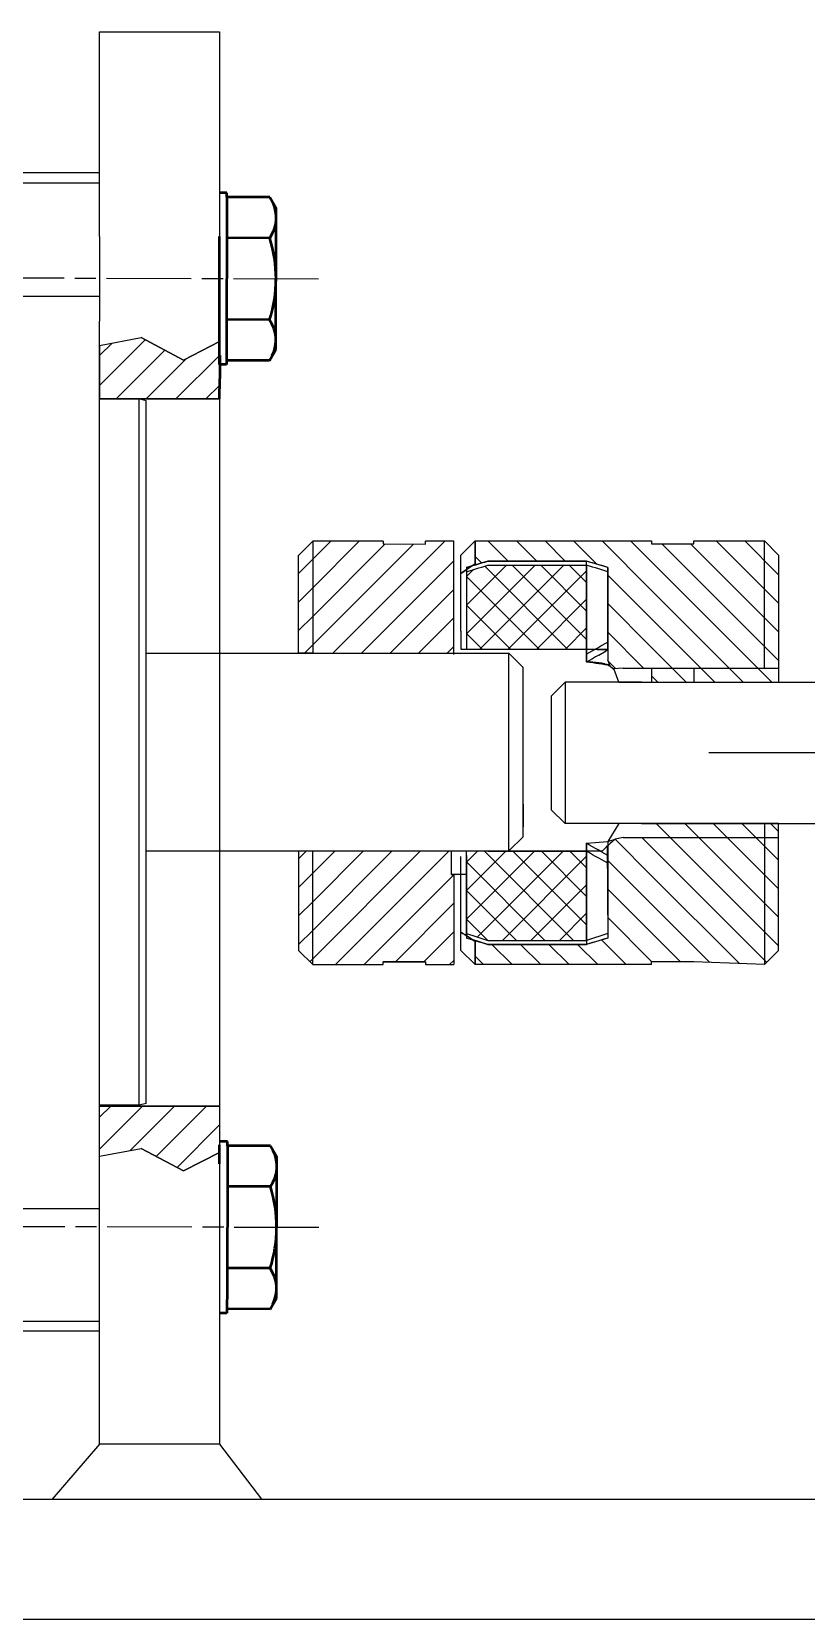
# Model space of a CAD drawing. Header units: millimetres. Extents: x 825 to 4294, y 1031 to 3282.
# Drawn here: x 3713.9 to 3768.8, y 2942.5 to 3054.9 of the extents above; entities that cross this region are included whole.
import ezdxf

# ---------------------------------------------------------------- set-up
doc = ezdxf.new("R2010")
doc.units = ezdxf.units.MM
for name, pattern in [('ACAD_ISO08W100', [36, 24, -3, 6, -3]), ('AM_ISO08W050', [18, 12, -1.5, 3, -1.5]), ('AM_ISO08W050x2', [9, 6, -0.75, 1.5, -0.75]), ('Amconstr', [9999, 9999, 0]), ('AUSGEZOGEN', [0]), ('STRICHPUNKT', [1, 0.5, -0.25, 0, -0.25])]:
    doc.linetypes.add(name, pattern=pattern)
for name, color, linetype, lineweight in [('AM_0N', 7, 'Continuous', 50), ('AM_7N', 4, 'AM_ISO08W050', 25), ('AM_8', 1, 'Continuous', 25), ('AM_CL', 1, 'Amconstr', 25), ('linie4fun', 6, 'Continuous', 25)]:
    doc.layers.add(name, color=color, linetype=linetype, lineweight=lineweight)
for name, color, linetype in [('L2STAR', 2, 'AUSGEZOGEN'), ('M2STAR', 2, 'STRICHPUNKT'), ('osie', 221, 'ACAD_ISO08W100'), ('T3STAR', 3, 'AUSGEZOGEN')]:
    doc.layers.add(name, color=color, linetype=linetype)
pattern_1 = [(135, (1808.0274, 1289.7482), (-1.0102788, -1.0102788), [])]
pattern_2 = [(45, (1808.0274, 1289.7482), (-1.0102788, 1.0102788), [])]

msp = doc.modelspace()

# ---------------------------------------------------------------- hatches: boundary and pattern name
at = {"layer": 'AM_8'}
h = msp.add_hatch(dxfattribs=at)
h.set_pattern_fill('_U', color=256, scale=1.5, angle=45, style=0, pattern_type=0)
h.set_pattern_definition([(45, (1808.0274, 1278.2352), (-1.0606602, 1.0606602), [])])
h.paths.add_polyline_path([(3718.72959, 3028.89016), (3727.22959, 3028.89015), (3727.22959, 3032.95284), (3724.67917, 3031.64949), (3721.67251, 3033.2425), (3718.72959, 3032.6824)])
h = msp.add_hatch(dxfattribs=at)
h.set_pattern_fill('_U', color=256, scale=1.6, angle=45, style=0, pattern_type=0)
h.set_pattern_definition([(45, (1808.0274, 1300.4048), (-1.1313708, 1.1313708), [])])
h.paths.add_polyline_path([(3727.22959, 2975.54479), (3727.22959, 2978.83447), (3718.72965, 2978.83448), (3718.72959, 2975.27437), (3718.72965, 2975.27438), (3721.67256, 2975.83447), (3724.67923, 2974.24147)])
at = {"layer": 'AM_CL'}
h = msp.add_hatch(dxfattribs=at)
h.set_pattern_fill('ANSI31', color=256, scale=0.45, angle=90, style=0)
h.set_pattern_definition(pattern_1)
h.paths.add_polyline_path([(3757.82959, 3018.645), (3757.82959, 3018.845), (3745.32959, 3018.845), (3745.32959, 3017.14669), (3745.37465, 3017.1603), (3745.58897, 3017.22409), (3745.80292, 3017.28678), (3746.01647, 3017.34835), (3746.22959, 3017.40881), (3753.22959, 3017.40881), (3753.44272, 3017.34835), (3753.65627, 3017.28678), (3753.87022, 3017.22409), (3754.08454, 3017.1603), (3754.29923, 3017.09543), (3754.51425, 3017.02948), (3754.72959, 3016.96247), (3754.72959, 3011.12045), (3754.72959, 3010.43219), (3754.89879, 3009.98378), (3755.04202, 3009.85675), (3755.11382, 3009.79371), (3755.82959, 3009.845), (3757.82959, 3009.845)])
h.paths.add_polyline_path([(3757.82959, 2997.845), (3755.82959, 2997.845), (3755.32959, 2997.74738), (3755.24061, 2997.71878), (3755.18564, 2997.66966), (3755.04204, 2997.54137), (3754.8988, 2997.41213), (3754.75593, 2997.28195), (3754.72959, 2997.25773), (3754.72959, 2996.56956), (3754.72959, 2993.46395), (3754.72959, 2991.04529), (3754.72959, 2990.72754), (3754.51425, 2990.66053), (3754.29923, 2990.59458), (3754.08454, 2990.5297), (3753.87022, 2990.46591), (3753.65627, 2990.40323), (3753.44272, 2990.34165), (3753.22959, 2990.2812), (3746.22959, 2990.2812), (3745.1168, 2990.61786), (3745.18786, 2990.57114), (3745.32959, 2990.47901), (3745.32959, 2988.845), (3757.82959, 2988.845)])
h = msp.add_hatch(dxfattribs=at)
h.set_pattern_fill('ANSI37', color=256, scale=0.45, angle=90, style=0)
h.set_pattern_definition([(135, (1808.0274, 1289.7482), (-1.0102788, -1.0102788), []), (225, (1808.0274, 1289.7482), (1.0102788, -1.0102788), [])])
h.paths.add_polyline_path([(3753.22959, 3017.12728), (3746.22959, 3017.12728), (3746.01647, 3017.06156), (3745.80292, 3016.99475), (3745.58897, 3016.92685), (3745.37465, 3016.85788), (3745.15996, 3016.78786), (3744.94494, 3016.7168), (3744.72959, 3016.64471), (3744.72959, 3014.67246), (3744.72959, 3011.66597), (3744.72959, 3011.345), (3744.72959, 3011.18286), (3753.22959, 3011.18286)])
h.paths.add_polyline_path([(3753.22959, 2996.87499), (3746.22959, 2996.87499), (3744.72959, 2996.87593), (3744.72959, 2991.0453), (3744.94494, 2990.97321), (3745.15996, 2990.90214), (3745.37465, 2990.83212), (3745.58897, 2990.76316), (3745.80292, 2990.69526), (3746.01647, 2990.62844), (3746.22959, 2990.56272), (3753.22959, 2990.56272)])
at = {"layer": 'L2STAR'}
h = msp.add_hatch(dxfattribs=at)
h.set_pattern_fill('ANSI31', color=256, scale=0.45, style=0)
h.set_pattern_definition(pattern_2)
h.paths.add_polyline_path([(3733.84652, 3018.81679), (3733.82959, 3018.81679), (3733.68547, 3018.6725), (3733.54177, 3018.52862), (3733.39849, 3018.38516), (3733.25563, 3018.24212), (3733.1132, 3018.0995), (3732.97118, 3017.95729), (3732.82959, 3017.81551), (3732.82959, 3010.89015), (3733.82959, 3010.89015)])
h = msp.add_hatch(dxfattribs=at)
h.set_pattern_fill('ANSI31', color=256, scale=0.45, angle=90, style=0)
h.set_pattern_definition(pattern_1)
h.paths.add_polyline_path([(3765.82959, 3018.845), (3760.82959, 3018.845), (3760.82959, 3009.845), (3765.82959, 3009.845)])
h.paths.add_polyline_path([(3760.82959, 3018.645), (3757.82959, 3018.645), (3757.82959, 3009.845), (3760.57959, 3009.845), (3760.82959, 3009.845)])
h.paths.add_polyline_path([(3766.82959, 3017.845), (3765.82959, 3018.845), (3765.82959, 3009.845), (3766.82959, 3009.845)])
h.paths.add_polyline_path([(3766.82959, 3009.845), (3765.82959, 3009.845), (3760.82959, 3009.845), (3760.82959, 3008.845), (3766.82959, 3008.845)])
h.paths.add_polyline_path([(3760.82959, 3009.845), (3757.82959, 3009.845), (3757.82959, 3008.845), (3760.82959, 3008.845)])
h.paths.add_polyline_path([(3760.82959, 2998.845), (3757.82959, 2998.845), (3757.82959, 2997.845), (3760.82959, 2997.845)])
h.paths.add_polyline_path([(3765.82959, 2998.845), (3760.82959, 2998.845), (3760.82959, 2997.845), (3765.82959, 2997.845)])
h.paths.add_polyline_path([(3766.82959, 2998.845), (3765.82959, 2998.845), (3765.82959, 2997.845), (3766.82959, 2997.845)])
h.paths.add_polyline_path([(3766.82959, 2997.845), (3765.82959, 2997.845), (3765.82959, 2988.845), (3766.82959, 2989.845)])
h.paths.add_polyline_path([(3765.82959, 2997.845), (3760.82959, 2997.845), (3760.82959, 2989.045), (3765.82959, 2988.845)])
h.paths.add_polyline_path([(3760.82959, 2997.845), (3757.82959, 2997.845), (3757.82959, 2989.045), (3760.82959, 2989.045)])
h = msp.add_hatch(dxfattribs=at)
h.set_pattern_fill('ANSI31', color=256, scale=0.45, style=0)
h.set_pattern_definition(pattern_2)
h.paths.add_polyline_path([(3733.82959, 2996.89015), (3732.82959, 2996.89015), (3732.82959, 2989.845), (3733.82959, 2988.845)])
at = {"layer": 'M2STAR'}
h = msp.add_hatch(dxfattribs=at)
h.set_pattern_fill('ANSI31', color=256, scale=0.45, style=0)
h.set_pattern_definition(pattern_2)
h.paths.add_polyline_path([(3743.82959, 2995.23761), (3743.62959, 2995.23761), (3743.62959, 2996.89015), (3733.82959, 2996.89015), (3733.82959, 2988.845), (3738.82959, 2988.845), (3738.82959, 2989.045), (3741.82959, 2989.045), (3741.82959, 2988.845), (3743.82959, 2988.845)])
h.paths.add_polyline_path([(3743.82959, 3018.81679), (3741.82959, 3018.81679), (3741.82959, 3018.61655), (3738.82959, 3018.63353), (3738.82959, 3018.81679), (3733.84652, 3018.81679), (3733.82959, 3010.89015), (3743.82959, 3010.89015)])

# ---------------------------------------------------------------- linework, layer by layer
at = {"color": 7, "linetype": 'Continuous'}
for p, q in [((3718.72959, 3044.89015), (3711.52959, 3044.89015)), ((3718.72959, 3040.40315), (3718.72959, 3044.89015)), ((3718.72959, 2962.89015), (3718.72959, 3034.40315)), ((3721.52959, 3028.89015), (3718.72959, 3028.89015)), ((3722.02959, 3028.75618), (3721.52959, 3028.89015)), ((3721.52959, 2978.89015), (3721.52959, 3028.89015)), ((3722.02959, 2979.02453), (3722.02959, 3028.75577)), ((3722.02959, 3010.89015), (3747.72959, 3010.89015)), ((3748.72959, 3009.89015), (3747.72959, 3010.89015)), ((3747.72959, 2996.89015), (3747.72959, 3010.89015)), ((3748.72959, 2997.89015), (3748.72959, 3009.89015)), ((3748.72959, 2997.89015), (3747.72959, 2996.89015)), ((3722.02959, 2996.89015), (3747.72959, 2996.89015)), ((3721.52959, 2978.89015), (3718.72959, 2978.89015)), ((3722.02959, 2979.02413), (3721.52959, 2978.89015)), ((3718.72959, 2962.89015), (3711.52959, 2962.89015))]:
    msp.add_line(p, q, dxfattribs=at)
at = {"color": 9, "linetype": 'Continuous'}
for p, q in [((3712.52959, 3044.19539), (3718.72959, 3044.19539)), ((3718.72995, 3036.14452), (3711.52995, 3036.14452)), ((3711.52959, 2971.58316), (3718.72959, 2971.58316)), ((3718.72959, 2963.58491), (3712.52959, 2963.58491))]:
    msp.add_line(p, q, dxfattribs=at)
for p, q in [((3751.70135, 3008.845), (3750.72959, 3007.86193)), ((3751.70135, 3008.845), (3751.70135, 2998.845)), ((3757.11504, 3008.845), (3751.70135, 3008.845)), ((3757.11504, 3008.845), (3773.74329, 3008.845)), ((3750.72959, 3007.86193), (3750.72959, 2999.8113)), ((3751.70135, 2998.845), (3750.72959, 2999.8113)), ((3757.11504, 2998.845), (3751.70135, 2998.845)), ((3757.11504, 2998.845), (3773.74329, 2998.845))]:
    msp.add_line(p, q)
at = {"layer": 'AM_0N'}
for p, q in [((3727.74609, 3043.4767), (3727.24694, 3043.4767)), ((3727.74609, 3043.1767), (3727.7423, 3041.8517)), ((3727.74609, 3043.1767), (3727.74609, 3043.4767)), ((3730.79863, 3043.16798), (3727.74609, 3043.1767)), ((3730.79863, 3043.16798), (3731.24386, 3042.3917)), ((3727.7423, 3041.8517), (3727.71688, 3032.95174)), ((3731.2153, 3032.39174), (3731.24386, 3042.3917)), ((3727.22103, 3034.40316), (3727.23816, 3040.40313)), ((3730.79038, 3040.28124), (3727.73784, 3040.28996)), ((3727.21688, 3032.95317), (3727.22103, 3034.40316)), ((3730.77388, 3034.50476), (3727.72134, 3034.51348)), ((3727.21688, 3031.32674), (3727.21688, 3032.95317)), ((3727.71688, 3032.95174), (3727.7131, 3031.62674)), ((3730.76564, 3031.61802), (3731.2153, 3032.39174)), ((3727.7131, 3031.32674), (3727.22959, 3031.32674)), ((3727.24694, 3031.96371), (3727.24694, 3030.34013)), ((3730.76564, 3031.61802), (3727.7131, 3031.62674)), ((3727.7131, 3031.62674), (3727.7131, 3031.32674)), ((3727.23816, 3028.89015), (3727.24231, 3030.34014)), ((3727.7899, 2976.32196), (3727.29075, 2976.32196)), ((3727.7899, 2976.02196), (3727.7899, 2976.32196)), ((3727.22959, 2974.75236), (3727.22959, 2976.07736)), ((3727.7899, 2976.02196), (3727.78611, 2974.69696)), ((3730.84244, 2976.01324), (3727.7899, 2976.02196)), ((3730.84244, 2976.01324), (3731.28767, 2975.23697)), ((3731.25911, 2965.23701), (3731.28767, 2975.23697)), ((3727.78611, 2974.69696), (3727.76069, 2965.797)), ((3730.83419, 2973.1265), (3727.78165, 2973.13522)), ((3730.81769, 2967.35003), (3727.76515, 2967.35875)), ((3727.76069, 2965.797), (3727.75691, 2964.47201)), ((3730.80945, 2964.46329), (3731.25911, 2965.23701)), ((3727.75691, 2964.17201), (3727.2734, 2964.17201)), ((3730.80945, 2964.46329), (3727.75691, 2964.47201)), ((3727.75691, 2964.47201), (3727.75691, 2964.17201))]:
    msp.add_line(p, q, dxfattribs=at)
for centre, radius, start, end in [((3728.69021, 3041.73062), 2.55175, 325.3894729, 25.3894729), ((3721.68413, 3037.41899), 9.54549, 342.2238713, 17.4488193), ((3728.66547, 3033.0674), 2.55175, 334.2832177, 34.2832177), ((3728.73402, 2974.57588), 2.55175, 325.3894729, 25.3894729), ((3721.72794, 2970.26425), 9.54549, 342.2238713, 17.4488193), ((3728.70928, 2965.91267), 2.55175, 334.2832177, 34.2832177)]:
    msp.add_arc(centre, radius, start, end, dxfattribs=at)
at = {"layer": 'AM_7N', "linetype": 'AM_ISO08W050x2'}
for p, q in [((3734.22957, 3037.38315), (3703.32999, 3037.47141)), ((3734.27337, 2970.22842), (3703.37379, 2970.31668))]:
    msp.add_line(p, q, dxfattribs=at)
at = {"layer": 'AM_CL'}
for p, q in [((3733.82959, 3018.81679), (3733.68547, 3018.6725)), ((3733.84656, 3018.83377), (3733.82959, 3010.89015)), ((3738.82959, 3018.81679), (3733.82959, 3018.81679)), ((3738.82959, 3018.81679), (3733.84656, 3018.83377)), ((3738.82959, 3018.83377), (3738.82959, 3018.63353)), ((3743.82959, 3018.81679), (3741.82959, 3018.81679)), ((3741.82959, 3018.61655), (3741.82959, 3018.81679)), ((3743.82959, 3010.80398), (3743.82959, 3018.83377)), ((3744.32959, 3017.845), (3745.32959, 3018.845)), ((3745.32959, 3017.211), (3745.32959, 3018.845)), ((3745.32959, 3018.845), (3757.82959, 3018.845)), ((3745.32959, 3018.845), (3745.32959, 3017.211)), ((3757.82959, 3018.845), (3757.82959, 3018.645)), ((3760.82959, 3018.845), (3765.82959, 3018.845)), ((3760.82959, 3018.645), (3760.82959, 3018.845)), ((3765.82959, 3018.845), (3766.82959, 3017.845)), ((3765.82959, 3009.845), (3765.82959, 3018.845)), ((3765.82959, 3018.845), (3766.82959, 3017.845)), ((3732.97118, 3017.95729), (3732.82959, 3017.81551)), ((3732.82959, 3010.89015), (3732.82959, 3017.83249)), ((3733.1132, 3018.0995), (3732.97118, 3017.95729)), ((3733.25563, 3018.24212), (3733.1132, 3018.0995)), ((3733.39849, 3018.38516), (3733.25563, 3018.24212)), ((3733.54177, 3018.52862), (3733.39849, 3018.38516)), ((3733.68547, 3018.6725), (3733.54177, 3018.52862)), ((3738.82959, 3018.63353), (3741.82959, 3018.61655)), ((3744.32959, 3016.53889), (3744.32959, 3017.845)), ((3757.82959, 3018.645), (3760.82959, 3018.645)), ((3766.82959, 3017.845), (3766.82959, 3009.845)), ((3744.47357, 3016.63876), (3744.32959, 3016.53889)), ((3744.32959, 3016.53889), (3744.39645, 3016.58539)), ((3744.39645, 3016.58539), (3744.46324, 3016.63163)), ((3744.46324, 3016.63163), (3744.52994, 3016.67759)), ((3744.61717, 3016.73735), (3744.47357, 3016.63876)), ((3744.52994, 3016.67759), (3744.59657, 3016.72327)), ((3744.59657, 3016.72327), (3744.66312, 3016.76868)), ((3744.7604, 3016.83467), (3744.61717, 3016.73735)), ((3744.66312, 3016.76868), (3744.72959, 3016.81382)), ((3744.72959, 3016.96247), (3744.94494, 3017.02948)), ((3744.72959, 3016.96247), (3744.72959, 3014.67246)), ((3744.72959, 3016.81382), (3744.79908, 3016.86077)), ((3744.72959, 3016.64471), (3744.94494, 3016.7168)), ((3744.90326, 3016.9307), (3744.7604, 3016.83467)), ((3744.79908, 3016.86077), (3744.86848, 3016.90741)), ((3744.86848, 3016.90741), (3744.93779, 3016.95375)), ((3745.04574, 3017.02543), (3744.90326, 3016.9307)), ((3744.93779, 3016.95375), (3745.00702, 3016.99979)), ((3744.94494, 3017.02948), (3745.15996, 3017.09543)), ((3744.94494, 3016.7168), (3745.15996, 3016.78786)), ((3745.00702, 3016.99979), (3745.07615, 3017.04551)), ((3745.18786, 3017.11887), (3745.04574, 3017.02543)), ((3745.07615, 3017.04551), (3745.14519, 3017.09092)), ((3745.14519, 3017.09092), (3745.17597, 3017.11109)), ((3745.15996, 3017.09543), (3745.37465, 3017.1603)), ((3745.15996, 3016.78786), (3745.37465, 3016.85788)), ((3745.17597, 3017.11109), (3745.20673, 3017.1312)), ((3745.32959, 3017.211), (3745.18786, 3017.11887)), ((3745.20673, 3017.1312), (3745.23747, 3017.15124)), ((3745.23747, 3017.15124), (3745.2682, 3017.17122)), ((3745.2682, 3017.17122), (3745.29891, 3017.19114)), ((3745.29891, 3017.19114), (3745.32959, 3017.211)), ((3745.37465, 3017.1603), (3745.58897, 3017.22409)), ((3745.37465, 3016.85788), (3745.58897, 3016.92685)), ((3745.58897, 3017.22409), (3745.80292, 3017.28678)), ((3745.58897, 3016.92685), (3745.80292, 3016.99475)), ((3745.80292, 3017.28678), (3746.01647, 3017.34835)), ((3745.80292, 3016.99475), (3746.01647, 3017.06156)), ((3746.01647, 3017.34835), (3746.22959, 3017.40881)), ((3746.01647, 3017.06156), (3746.22959, 3017.12728)), ((3746.22959, 3017.40881), (3753.22959, 3017.40881)), ((3746.22959, 3017.12728), (3753.22959, 3017.12728)), ((3753.44272, 3017.34835), (3753.22959, 3017.40881)), ((3753.22959, 3010.29016), (3753.22959, 3017.40881)), ((3753.44272, 3017.06156), (3753.22959, 3017.12728)), ((3753.22959, 3017.12728), (3753.22959, 3010.249)), ((3753.65627, 3017.28678), (3753.44272, 3017.34835)), ((3753.65627, 3016.99475), (3753.44272, 3017.06156)), ((3753.87022, 3017.22409), (3753.65627, 3017.28678)), ((3753.87022, 3016.92685), (3753.65627, 3016.99475)), ((3754.08454, 3017.1603), (3753.87022, 3017.22409)), ((3754.08454, 3016.85788), (3753.87022, 3016.92685)), ((3754.29923, 3017.09543), (3754.08454, 3017.1603)), ((3754.29923, 3016.78786), (3754.08454, 3016.85788)), ((3754.51425, 3017.02948), (3754.29923, 3017.09543)), ((3754.51425, 3016.7168), (3754.29923, 3016.78786)), ((3754.72959, 3016.96247), (3754.51425, 3017.02948)), ((3754.72959, 3016.64471), (3754.51425, 3016.7168)), ((3754.72959, 3016.96247), (3754.72959, 3014.67246)), ((3744.32959, 3012.45239), (3744.32959, 3016.53889)), ((3744.72959, 3014.67246), (3744.72959, 3011.66597)), ((3754.72959, 3014.67246), (3754.72959, 3011.66597)), ((3744.32959, 3012.45239), (3744.32959, 3011.18286)), ((3744.32959, 3011.18286), (3754.72959, 3011.18286)), ((3744.72959, 3011.66597), (3744.72959, 3011.345)), ((3753.44272, 3010.93884), (3753.22959, 3010.81501)), ((3753.65627, 3011.06194), (3753.44272, 3010.93884)), ((3753.87022, 3011.18429), (3753.65627, 3011.06194)), ((3754.08454, 3011.30589), (3753.87022, 3011.18429)), ((3754.29923, 3011.42671), (3754.08454, 3011.30589)), ((3754.08454, 3010.75172), (3754.61463, 3011.05937)), ((3754.51425, 3011.54674), (3754.29923, 3011.42671)), ((3754.72959, 3011.66597), (3754.51425, 3011.54674)), ((3754.72959, 3011.12045), (3754.51425, 3010.99829)), ((3754.72959, 3011.66597), (3754.72959, 3010.43219)), ((3733.82959, 3010.89015), (3732.82959, 3010.89015)), ((3733.82959, 3010.89015), (3743.82959, 3010.89015)), ((3733.82959, 3010.89015), (3733.82959, 3010.89015)), ((3733.82959, 3010.89015), (3743.82959, 3010.89015)), ((3753.22959, 3010.81501), (3753.22959, 3010.80398)), ((3753.44272, 3010.37642), (3753.22959, 3010.24994)), ((3753.44526, 3010.27227), (3753.22959, 3010.29016)), ((3753.44526, 3010.22577), (3753.22959, 3010.249)), ((3753.65627, 3010.50222), (3753.44272, 3010.37642)), ((3753.66063, 3010.25199), (3753.44526, 3010.27227)), ((3753.66063, 3010.20022), (3753.44526, 3010.22577)), ((3753.87022, 3010.62733), (3753.65627, 3010.50222)), ((3753.8756, 3010.22939), (3753.66063, 3010.25199)), ((3753.8756, 3010.17238), (3753.66063, 3010.20022)), ((3754.08454, 3010.75172), (3753.87022, 3010.62733)), ((3754.09007, 3010.20451), (3753.8756, 3010.22939)), ((3754.09007, 3010.14232), (3753.8756, 3010.17238)), ((3754.30396, 3010.17741), (3754.09007, 3010.20451)), ((3754.30396, 3010.11009), (3754.09007, 3010.14232)), ((3754.51716, 3010.14814), (3754.30396, 3010.17741)), ((3754.51716, 3010.07576), (3754.30396, 3010.11009)), ((3754.51716, 3010.14814), (3754.85423, 3010.10187)), ((3754.72959, 3010.03937), (3754.51716, 3010.07576)), ((3754.89879, 3009.98378), (3754.72959, 3010.43219)), ((3754.72959, 3010.03937), (3754.89879, 3009.98378)), ((3754.89879, 3009.98378), (3755.04202, 3009.85675)), ((3755.04202, 3009.85675), (3755.18562, 3009.73068)), ((3755.82959, 3009.845), (3755.11382, 3009.79371)), ((3755.82959, 3009.845), (3766.82959, 3009.845)), ((3757.82959, 3009.845), (3760.57959, 3009.845)), ((3757.82959, 3009.845), (3757.82959, 3008.845)), ((3760.57959, 3009.845), (3761.82959, 3009.845)), ((3760.57959, 3009.845), (3760.57959, 3009.845)), ((3760.82959, 3009.845), (3765.82959, 3009.845)), ((3760.82959, 3009.845), (3760.82959, 3008.845)), ((3761.82959, 3009.845), (3763.07959, 3009.845)), ((3763.07959, 3009.845), (3763.07959, 3009.845)), ((3766.82959, 3009.845), (3766.82959, 3008.845)), ((3748.72959, 3000.21163), (3748.72959, 3009.095)), ((3755.50787, 3008.845), (3755.18562, 3009.73068)), ((3755.50787, 3008.845), (3766.82959, 3008.845)), ((3748.72959, 3000.21163), (3748.72959, 2998.595)), ((3755.50787, 2998.845), (3754.72959, 2997.5545)), ((3766.82959, 2998.845), (3755.50787, 2998.845)), ((3760.82959, 2998.845), (3757.82959, 2998.845)), ((3765.82959, 2998.845), (3765.82959, 2988.845)), ((3766.82959, 2989.845), (3766.82959, 2998.845)), ((3753.22959, 2997.44006), (3754.72959, 2997.5545)), ((3754.72959, 2997.5545), (3755.32959, 2997.74738)), ((3754.72959, 2997.5545), (3754.72959, 2996.56956)), ((3755.04204, 2997.54137), (3754.8988, 2997.41213)), ((3755.18564, 2997.66966), (3755.04204, 2997.54137)), ((3755.18564, 2997.66966), (3755.2567, 2997.73315)), ((3755.82959, 2997.845), (3755.25762, 2997.73333)), ((3755.82959, 2997.845), (3766.82959, 2997.845)), ((3765.82959, 2997.845), (3765.82959, 2988.845)), ((3732.82959, 2996.89015), (3732.82959, 2989.845)), ((3733.82959, 2988.845), (3733.82959, 2996.89015)), ((3733.82959, 2996.89015), (3738.82959, 2996.89015)), ((3733.82959, 2996.89015), (3743.62959, 2996.89015)), ((3743.62959, 2996.89015), (3743.62959, 2995.23761)), ((3743.62959, 2996.89015), (3743.62959, 2995.23761)), ((3754.32959, 2996.88602), (3743.82959, 2996.88602)), ((3744.32959, 2991.15111), (3744.32959, 2996.50715)), ((3744.72959, 2990.87627), (3744.72959, 2996.88602)), ((3744.72959, 2996.56956), (3744.72959, 2993.46395)), ((3746.22959, 2996.87499), (3753.22959, 2996.87499)), ((3753.22959, 2990.56272), (3753.22959, 2997.44101)), ((3753.44272, 2997.31358), (3753.22959, 2997.44006)), ((3753.22959, 2997.39984), (3753.22959, 2990.2812)), ((3753.44272, 2996.75116), (3753.22959, 2996.87499)), ((3753.65627, 2997.18778), (3753.44272, 2997.31358)), ((3753.65627, 2996.62807), (3753.44272, 2996.75116)), ((3753.87022, 2997.06268), (3753.65627, 2997.18778)), ((3753.87022, 2996.50571), (3753.65627, 2996.62807)), ((3754.08454, 2996.93828), (3753.87022, 2997.06268)), ((3754.08454, 2996.38411), (3753.87022, 2996.50571)), ((3754.29923, 2996.81462), (3754.08454, 2996.93828)), ((3754.29923, 2996.26329), (3754.08454, 2996.38411)), ((3754.51425, 2996.69171), (3754.29923, 2996.81462)), ((3754.47132, 2997.01889), (3754.32959, 2996.88602)), ((3754.61343, 2997.15087), (3754.47132, 2997.01889)), ((3754.72959, 2996.56956), (3754.51425, 2996.69171)), ((3754.75593, 2997.28195), (3754.61343, 2997.15087)), ((3754.68468, 2997.28195), (3754.72959, 2990.72754)), ((3754.72959, 2996.56956), (3754.72959, 2993.46395)), ((3754.8988, 2997.41213), (3754.75593, 2997.28195)), ((3743.82959, 2995.23761), (3743.62959, 2995.23761)), ((3743.62959, 2995.23761), (3743.82959, 2995.23761)), ((3743.62959, 2995.23761), (3743.82959, 2995.23761)), ((3744.32959, 2995.23761), (3743.82959, 2995.23761)), ((3743.82959, 2995.23761), (3743.82959, 2988.845)), ((3744.72959, 2995.23761), (3744.32959, 2995.23761)), ((3754.51425, 2996.14326), (3754.29923, 2996.26329)), ((3754.72959, 2996.02404), (3754.51425, 2996.14326)), ((3744.72959, 2993.46395), (3744.72959, 2991.04529)), ((3754.72959, 2993.46395), (3754.72959, 2991.04529)), ((3744.32959, 2989.845), (3744.32959, 2991.15111)), ((3744.47357, 2991.05125), (3744.32959, 2991.15111)), ((3744.32959, 2991.15111), (3744.47355, 2991.05126)), ((3744.47355, 2991.05126), (3744.61715, 2990.95267)), ((3744.61717, 2990.95265), (3744.47357, 2991.05125)), ((3744.61715, 2990.95267), (3744.76039, 2990.85535)), ((3744.7604, 2990.85534), (3744.61717, 2990.95265)), ((3744.72959, 2991.0453), (3744.94494, 2990.97321)), ((3744.72959, 2991.04529), (3744.72959, 2990.72754)), ((3745.1168, 2990.61786), (3744.72959, 2990.87627)), ((3744.72959, 2990.72754), (3744.94494, 2990.66053)), ((3744.76039, 2990.85535), (3744.90326, 2990.75931)), ((3744.90326, 2990.75931), (3744.7604, 2990.85534)), ((3745.04574, 2990.66457), (3744.90326, 2990.75931)), ((3744.90326, 2990.75931), (3745.04576, 2990.66456)), ((3744.94494, 2990.97321), (3745.15996, 2990.90214)), ((3745.15996, 2990.90214), (3745.37465, 2990.83212)), ((3745.37465, 2990.83212), (3745.58897, 2990.76316)), ((3745.58897, 2990.76316), (3745.80292, 2990.69526)), ((3754.72959, 2990.72754), (3753.22959, 2990.2812)), ((3753.87022, 2990.76316), (3753.65627, 2990.69526)), ((3754.08454, 2990.83212), (3753.87022, 2990.76316)), ((3754.29923, 2990.90214), (3754.08454, 2990.83212)), ((3754.51425, 2990.97321), (3754.29923, 2990.90214)), ((3754.72959, 2991.0453), (3754.51425, 2990.97321)), ((3754.72959, 2990.72754), (3754.51425, 2990.66053)), ((3754.72959, 2991.04529), (3754.72959, 2990.72754)), ((3733.82959, 2988.845), (3732.82959, 2989.845)), ((3732.82959, 2989.845), (3733.82959, 2988.845)), ((3745.32959, 2988.845), (3744.32959, 2989.845)), ((3744.94494, 2990.66053), (3745.15996, 2990.59458)), ((3745.18786, 2990.57114), (3745.04574, 2990.66457)), ((3745.04576, 2990.66456), (3745.18787, 2990.57113)), ((3746.22959, 2990.2812), (3745.1168, 2990.61786)), ((3745.15996, 2990.59458), (3745.37465, 2990.5297)), ((3745.32959, 2990.47901), (3745.18786, 2990.57114)), ((3745.18787, 2990.57113), (3745.32959, 2990.47901)), ((3745.32959, 2988.845), (3745.32959, 2990.47901)), ((3745.32959, 2990.47901), (3745.32959, 2988.845)), ((3745.37465, 2990.5297), (3745.58897, 2990.46591)), ((3745.58897, 2990.46591), (3745.80292, 2990.40323)), ((3745.80292, 2990.69526), (3746.01647, 2990.62844)), ((3745.80292, 2990.40323), (3746.01647, 2990.34165)), ((3746.01647, 2990.62844), (3746.22959, 2990.56272)), ((3746.01647, 2990.34165), (3746.22959, 2990.2812)), ((3746.22959, 2990.56272), (3753.22959, 2990.56272)), ((3746.22959, 2990.2812), (3753.22959, 2990.2812)), ((3753.22959, 2990.2812), (3746.22959, 2990.2812)), ((3753.44272, 2990.62844), (3753.22959, 2990.56272)), ((3753.44272, 2990.34165), (3753.22959, 2990.2812)), ((3753.65627, 2990.69526), (3753.44272, 2990.62844)), ((3753.65627, 2990.40323), (3753.44272, 2990.34165)), ((3753.87022, 2990.46591), (3753.65627, 2990.40323)), ((3754.08454, 2990.5297), (3753.87022, 2990.46591)), ((3754.29923, 2990.59458), (3754.08454, 2990.5297)), ((3754.51425, 2990.66053), (3754.29923, 2990.59458)), ((3766.82959, 2989.845), (3765.82959, 2988.845)), ((3733.82959, 2988.845), (3738.82959, 2988.845)), ((3741.82959, 2989.045), (3738.82959, 2989.045)), ((3738.82959, 2988.845), (3738.82959, 2989.045)), ((3738.82959, 2989.045), (3741.82959, 2989.045)), ((3741.82959, 2989.045), (3741.82959, 2988.845)), ((3741.82959, 2988.845), (3743.82959, 2988.845)), ((3757.82959, 2988.845), (3745.32959, 2988.845)), ((3760.82959, 2989.045), (3757.82959, 2989.045)), ((3757.82959, 2988.845), (3757.82959, 2989.045)), ((3765.82959, 2988.845), (3760.82959, 2989.045))]:
    msp.add_line(p, q, dxfattribs=at)
at = {"layer": 'L2STAR'}
for p, q in [((3746.22959, 3017.40881), (3744.72959, 3016.96247)), ((3753.22959, 3017.40881), (3746.22959, 3017.40881)), ((3754.72959, 3016.96247), (3753.22959, 3017.40881)), ((3754.72959, 3011.12045), (3754.72959, 3016.96247)), ((3744.72959, 3011.50548), (3744.72959, 3011.18286)), ((3744.72959, 3011.18286), (3753.22959, 3011.18286)), ((3753.22959, 3011.18286), (3754.72959, 3011.12045))]:
    msp.add_line(p, q, dxfattribs=at)
at = {"layer": 'linie4fun'}
for p, q in [((3718.72959, 3032.6824), (3718.72959, 3028.89016)), ((3724.67917, 3031.64949), (3721.67251, 3033.2425)), ((3727.22959, 3032.95284), (3724.67917, 3031.64949)), ((3727.23816, 3028.89015), (3727.22959, 3032.95284)), ((3727.23816, 3028.89015), (3718.72959, 3028.89016)), ((3718.72959, 3028.89016), (3727.23816, 3028.89015)), ((3727.23822, 2978.83447), (3718.72965, 2978.83448)), ((3718.72965, 2978.83448), (3727.22959, 2978.83448)), ((3724.67923, 2974.24147), (3721.67256, 2975.83447)), ((3727.22959, 2975.54479), (3724.67923, 2974.24147)), ((3628.94439, 2950.99977), (3812.82904, 2950.99977)), ((3628.94439, 2942.49977), (3812.82904, 2942.49977))]:
    msp.add_line(p, q, dxfattribs=at)
for points in [[(3718.72959, 3032.6824), (3721.67251, 3033.2425), (3724.67917, 3031.64949), (3727.22959, 3032.95284)], [(3718.72965, 2975.27438), (3721.67256, 2975.83447), (3724.67923, 2974.24147), (3727.22965, 2975.54482)]]:
    msp.add_lwpolyline(points, dxfattribs=at)
at = {"layer": 'osie'}
msp.add_line((4135.74329, 3003.845), (3761.88237, 3003.845), dxfattribs=at)
at = {"layer": 'T3STAR'}
for p, q in [((3718.72959, 3044.89015), (3718.72959, 3054.89015)), ((3718.72959, 3054.89015), (3727.22959, 3054.89015)), ((3727.22959, 3054.89015), (3727.22959, 3041.85315)), ((3727.22959, 3041.85315), (3727.22959, 3032.95315)), ((3718.72959, 3040.40315), (3718.72959, 3034.40315)), ((3718.72959, 2954.89015), (3718.72959, 3034.40315)), ((3718.72959, 3028.89016), (3718.72959, 3032.6824)), ((3727.22959, 3032.95315), (3727.22959, 2954.89015)), ((3718.72959, 2954.89015), (3715.36603, 2950.99977)), ((3727.22959, 2954.89015), (3718.72959, 2954.89015)), ((3727.22959, 2954.89015), (3730.21162, 2950.99977))]:
    msp.add_line(p, q, dxfattribs=at)

doc.saveas('drawing.dxf')
